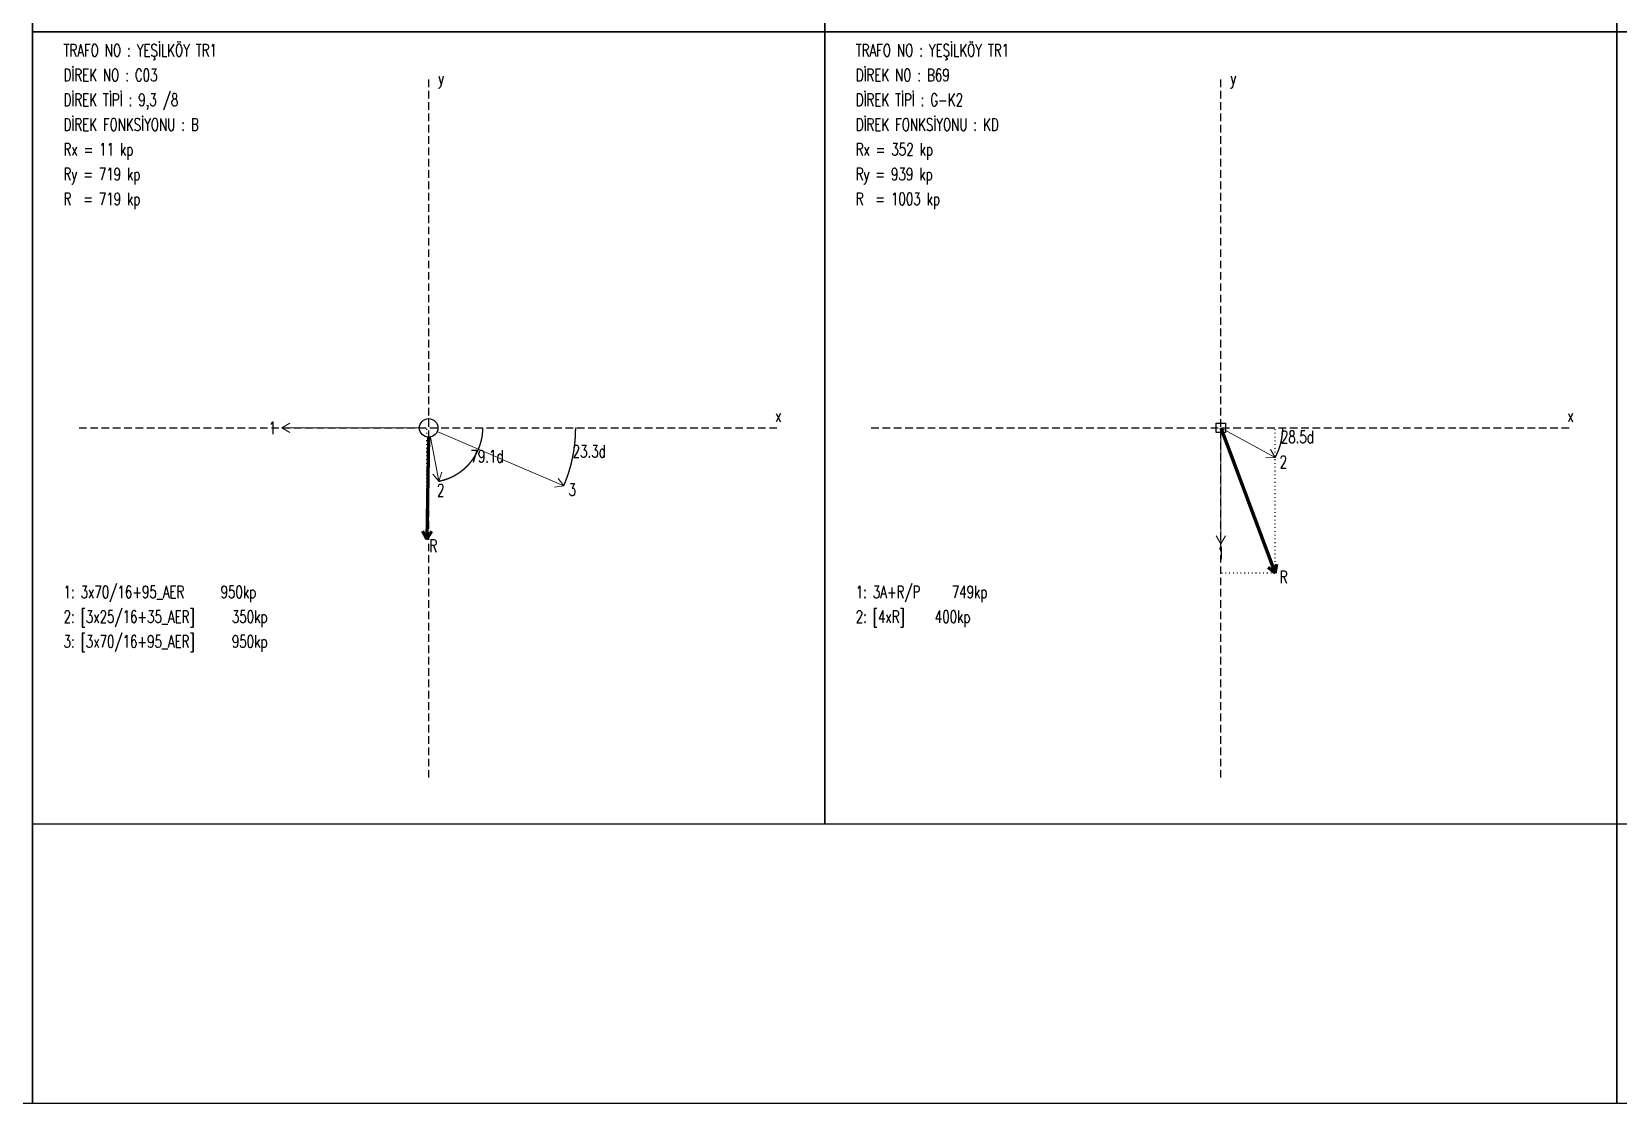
# Model space of a CAD drawing. Header units: millimetres. Extents: x 140 to 2450, y -142 to 155.
# Drawn here: x 2029.7 to 2240, y -142.5 to -0.5 of the extents above; entities that cross this region are included whole.
import ezdxf
from ezdxf.enums import TextEntityAlignment as Align

# ---------------------------------------------------------------- set-up
doc = ezdxf.new("R2010")
doc.units = ezdxf.units.MM
doc.linetypes.add('ACAD_ISO07W100', pattern=[0.2, 0, -0.2])
doc.linetypes.add('DASHDOT', pattern=[0.75, 0.5, -0.25])
doc.styles.get("Standard").update_dxf_attribs({"font": 'RomanS'})

msp = doc.modelspace()

# ---------------------------------------------------------------- linework, layer by layer
at = {"linetype": 'DASHDOT', "ltscale": 2}
for p, q in [((2082.301, -99.337), (2082.301, -6.641)), ((2187.301, -99.337), (2187.301, -6.641)), ((2035.953, -52.989), (2128.649, -52.989)), ((2140.953, -52.989), (2233.649, -52.989))]:
    msp.add_line(p, q, dxfattribs=at)
at = {"lineweight": 15}
for p, q in [((2062.819, -52.989), (2063.884, -52.374)), ((2081.071, -52.989), (2062.819, -52.989)), ((2062.819, -52.989), (2063.884, -53.604)), ((2082.533, -54.197), (2083.653, -60.038)), ((2083.431, -53.475), (2100.198, -60.688)), ((2187.301, -52.989), (2187.301, -68.339)), ((2187.301, -52.989), (2194.511, -56.902)), ((2194.511, -56.902), (2193.868, -55.853)), ((2083.653, -60.038), (2084.057, -58.876)), ((2194.511, -56.902), (2193.281, -56.934)), ((2083.653, -60.038), (2082.848, -59.108)), ((2100.198, -60.688), (2098.976, -60.832)), ((2100.198, -60.688), (2099.462, -59.702)), ((2187.301, -68.339), (2186.686, -67.273)), ((2187.301, -68.339), (2187.916, -67.273))]:
    msp.add_line(p, q, dxfattribs=at)
at = {"linetype": 'ACAD_ISO07W100', "ltscale": 2}
for p, q in [((2082.067, -67.732), (2082.067, -52.989)), ((2194.511, -72.253), (2194.511, -52.989)), ((2082.067, -67.732), (2082.301, -67.732)), ((2194.511, -72.253), (2187.301, -72.253))]:
    msp.add_line(p, q, dxfattribs=at)
at = {"lineweight": 70}
for p, q in [((2082.282, -54.219), (2082.067, -67.732)), ((2187.301, -52.989), (2194.511, -72.253)), ((2082.067, -67.732), (2081.469, -66.657)), ((2082.067, -67.732), (2082.7, -66.676)), ((2194.511, -72.253), (2193.562, -71.471)), ((2194.511, -72.253), (2194.714, -71.039))]:
    msp.add_line(p, q, dxfattribs=at)
for points in [[(1819.801, 154.511), (1819.801, -142.489), (2029.801, -142.489), (2029.801, 154.511), (1819.801, 154.511)], [(2029.801, 154.511), (2029.801, -142.489), (2239.801, -142.489), (2239.801, 154.511), (2029.801, 154.511)], [(2239.801, 154.511), (2239.801, -142.489), (2449.801, -142.489), (2449.801, 154.511), (2239.801, 154.511)]]:
    msp.add_lwpolyline(points)
at = {"flags": 128}
for points in [[(2029.801, -0.489), (2029.801, 104.511), (2134.801, 104.511), (2134.801, -0.489), (2029.801, -0.489)], [(2134.801, -0.489), (2134.801, 104.511), (2239.801, 104.511), (2239.801, -0.489), (2134.801, -0.489)], [(2239.801, -0.489), (2239.801, 104.511), (2344.801, 104.511), (2344.801, -0.489), (2239.801, -0.489)], [(2029.801, -105.489), (2029.801, -0.489), (2134.801, -0.489), (2134.801, -105.489), (2029.801, -105.489)], [(2134.801, -105.489), (2134.801, -0.489), (2239.801, -0.489), (2239.801, -105.489), (2134.801, -105.489)], [(2239.801, -105.489), (2239.801, -0.489), (2344.801, -0.489), (2344.801, -105.489), (2239.801, -105.489)], [(2186.686, -53.604), (2186.686, -52.374), (2187.916, -52.374), (2187.916, -53.604), (2186.686, -53.604)]]:
    msp.add_lwpolyline(points, close=True, dxfattribs=at)
at = {"color": 1, "flags": 128}
for points in [[(2083.653, -60.038), (2083.653, -60.038), (2083.665, -60.036), (2083.678, -60.033), (2083.69, -60.031), (2083.702, -60.029), (2083.715, -60.026), (2083.727, -60.024), (2083.739, -60.021), (2083.751, -60.019), (2083.764, -60.016), (2083.776, -60.014), (2083.788, -60.011), (2083.801, -60.008), (2083.813, -60.006), (2083.825, -60.003), (2083.837, -60), (2083.849, -59.998), (2083.862, -59.995), (2083.874, -59.992), (2083.886, -59.989), (2083.898, -59.987), (2083.911, -59.984), (2083.923, -59.981), (2083.935, -59.978), (2083.947, -59.975), (2083.959, -59.972), (2083.972, -59.97), (2083.984, -59.967), (2083.996, -59.964), (2084.008, -59.961), (2084.02, -59.958), (2084.032, -59.955), (2084.045, -59.952), (2084.057, -59.949), (2084.069, -59.946), (2084.081, -59.942), (2084.093, -59.939), (2084.105, -59.936), (2084.117, -59.933), (2084.13, -59.93), (2084.142, -59.927), (2084.154, -59.923), (2084.166, -59.92), (2084.178, -59.917), (2084.19, -59.914), (2084.202, -59.91), (2084.214, -59.907), (2084.226, -59.904), (2084.238, -59.9), (2084.25, -59.897), (2084.262, -59.894), (2084.274, -59.89), (2084.287, -59.887), (2084.299, -59.883), (2084.311, -59.88), (2084.323, -59.876), (2084.335, -59.873), (2084.347, -59.869), (2084.359, -59.865), (2084.371, -59.862), (2084.383, -59.858), (2084.395, -59.855), (2084.407, -59.851), (2084.419, -59.847), (2084.431, -59.844), (2084.442, -59.84), (2084.454, -59.836), (2084.466, -59.832), (2084.478, -59.829), (2084.49, -59.825), (2084.502, -59.821), (2084.514, -59.817), (2084.526, -59.813), (2084.538, -59.809), (2084.55, -59.805), (2084.562, -59.801), (2084.574, -59.797), (2084.585, -59.793), (2084.597, -59.789), (2084.609, -59.785), (2084.621, -59.781), (2084.633, -59.777), (2084.645, -59.773), (2084.657, -59.769), (2084.668, -59.765), (2084.68, -59.761), (2084.692, -59.757), (2084.704, -59.753), (2084.716, -59.748), (2084.727, -59.744), (2084.739, -59.74), (2084.751, -59.736), (2084.763, -59.731), (2084.775, -59.727), (2084.786, -59.723), (2084.798, -59.718), (2084.81, -59.714), (2084.822, -59.71), (2084.833, -59.705), (2084.845, -59.701), (2084.857, -59.696), (2084.868, -59.692), (2084.88, -59.687), (2084.892, -59.683), (2084.903, -59.678), (2084.915, -59.674), (2084.927, -59.669), (2084.938, -59.665), (2084.95, -59.66), (2084.962, -59.655), (2084.973, -59.651), (2084.985, -59.646), (2084.997, -59.641), (2085.008, -59.637), (2085.02, -59.632), (2085.031, -59.627), (2085.043, -59.622), (2085.055, -59.618), (2085.066, -59.613), (2085.078, -59.608), (2085.089, -59.603), (2085.101, -59.598), (2085.112, -59.593), (2085.124, -59.588), (2085.135, -59.583), (2085.147, -59.578), (2085.158, -59.573), (2085.17, -59.568), (2085.181, -59.563), (2085.193, -59.558), (2085.204, -59.553), (2085.216, -59.548), (2085.227, -59.543), (2085.239, -59.538), (2085.25, -59.533), (2085.261, -59.528), (2085.273, -59.523), (2085.284, -59.517), (2085.296, -59.512), (2085.307, -59.507), (2085.318, -59.502), (2085.33, -59.496), (2085.341, -59.491), (2085.352, -59.486), (2085.364, -59.48), (2085.375, -59.475), (2085.386, -59.47), (2085.398, -59.464), (2085.409, -59.459), (2085.42, -59.453), (2085.432, -59.448), (2085.443, -59.443), (2085.454, -59.437), (2085.465, -59.432), (2085.477, -59.426), (2085.488, -59.42), (2085.499, -59.415), (2085.51, -59.409), (2085.521, -59.404), (2085.533, -59.398), (2085.544, -59.392), (2085.555, -59.387), (2085.566, -59.381), (2085.577, -59.375), (2085.588, -59.37), (2085.6, -59.364), (2085.611, -59.358), (2085.622, -59.352), (2085.633, -59.347), (2085.644, -59.341), (2085.655, -59.335), (2085.666, -59.329), (2085.677, -59.323), (2085.688, -59.317), (2085.699, -59.311), (2085.71, -59.305), (2085.721, -59.299), (2085.732, -59.293), (2085.743, -59.287), (2085.754, -59.281), (2085.765, -59.275), (2085.776, -59.269), (2085.787, -59.263), (2085.798, -59.257), (2085.809, -59.251), (2085.82, -59.245), (2085.831, -59.239), (2085.842, -59.233), (2085.853, -59.226), (2085.864, -59.22), (2085.875, -59.214), (2085.885, -59.208), (2085.896, -59.201), (2085.907, -59.195), (2085.918, -59.189), (2085.929, -59.183), (2085.94, -59.176), (2085.95, -59.17), (2085.961, -59.163), (2085.972, -59.157), (2085.983, -59.151), (2085.993, -59.144), (2086.004, -59.138), (2086.015, -59.131), (2086.026, -59.125), (2086.036, -59.118), (2086.047, -59.112), (2086.058, -59.105), (2086.068, -59.099), (2086.079, -59.092), (2086.09, -59.085), (2086.1, -59.079), (2086.111, -59.072), (2086.121, -59.066), (2086.132, -59.059), (2086.143, -59.052), (2086.153, -59.045), (2086.164, -59.039), (2086.174, -59.032), (2086.185, -59.025), (2086.195, -59.018), (2086.206, -59.012), (2086.216, -59.005), (2086.227, -58.998), (2086.237, -58.991), (2086.248, -58.984), (2086.258, -58.977), (2086.269, -58.97), (2086.279, -58.963), (2086.29, -58.956), (2086.3, -58.949), (2086.31, -58.943), (2086.321, -58.936), (2086.331, -58.928), (2086.342, -58.921), (2086.352, -58.914), (2086.362, -58.907), (2086.373, -58.9), (2086.383, -58.893), (2086.393, -58.886), (2086.403, -58.879), (2086.414, -58.872), (2086.424, -58.864), (2086.434, -58.857), (2086.444, -58.85), (2086.455, -58.843), (2086.465, -58.836), (2086.475, -58.828), (2086.485, -58.821), (2086.495, -58.814), (2086.506, -58.806), (2086.516, -58.799), (2086.526, -58.792), (2086.536, -58.784), (2086.546, -58.777), (2086.556, -58.769), (2086.566, -58.762), (2086.576, -58.755), (2086.586, -58.747), (2086.596, -58.74), (2086.607, -58.732), (2086.617, -58.725), (2086.627, -58.717), (2086.637, -58.709), (2086.647, -58.702), (2086.656, -58.694), (2086.666, -58.687), (2086.676, -58.679), (2086.686, -58.671), (2086.696, -58.664), (2086.706, -58.656), (2086.716, -58.648), (2086.726, -58.641), (2086.736, -58.633), (2086.746, -58.625), (2086.755, -58.617), (2086.765, -58.61), (2086.775, -58.602), (2086.785, -58.594), (2086.795, -58.586), (2086.804, -58.578), (2086.814, -58.57), (2086.824, -58.563), (2086.834, -58.555), (2086.843, -58.547), (2086.853, -58.539), (2086.863, -58.531), (2086.872, -58.523), (2086.882, -58.515), (2086.892, -58.507), (2086.901, -58.499), (2086.911, -58.491), (2086.92, -58.483), (2086.93, -58.475), (2086.94, -58.467), (2086.949, -58.458), (2086.959, -58.45), (2086.968, -58.442), (2086.978, -58.434), (2086.987, -58.426), (2086.997, -58.418), (2087.006, -58.41), (2087.016, -58.401), (2087.025, -58.393), (2087.034, -58.385), (2087.044, -58.377), (2087.053, -58.368), (2087.063, -58.36), (2087.072, -58.352), (2087.081, -58.343), (2087.091, -58.335), (2087.1, -58.327), (2087.109, -58.318), (2087.119, -58.31), (2087.128, -58.301), (2087.137, -58.293), (2087.146, -58.284), (2087.156, -58.276), (2087.165, -58.268), (2087.174, -58.259), (2087.183, -58.251), (2087.192, -58.242), (2087.202, -58.233), (2087.211, -58.225), (2087.22, -58.216), (2087.229, -58.208), (2087.238, -58.199), (2087.247, -58.191), (2087.256, -58.182), (2087.265, -58.173), (2087.274, -58.165), (2087.283, -58.156), (2087.292, -58.147), (2087.301, -58.138), (2087.31, -58.13), (2087.319, -58.121), (2087.328, -58.112), (2087.337, -58.103), (2087.346, -58.095), (2087.355, -58.086), (2087.364, -58.077), (2087.373, -58.068), (2087.382, -58.059), (2087.39, -58.05), (2087.399, -58.041), (2087.408, -58.033), (2087.417, -58.024), (2087.426, -58.015), (2087.434, -58.006), (2087.443, -57.997), (2087.452, -57.988), (2087.461, -57.979), (2087.469, -57.97), (2087.478, -57.961), (2087.487, -57.952), (2087.495, -57.943), (2087.504, -57.934), (2087.513, -57.925), (2087.521, -57.915), (2087.53, -57.906), (2087.538, -57.897), (2087.547, -57.888), (2087.555, -57.879), (2087.564, -57.87), (2087.573, -57.86), (2087.581, -57.851), (2087.59, -57.842), (2087.598, -57.833), (2087.606, -57.824), (2087.615, -57.814), (2087.623, -57.805), (2087.632, -57.796), (2087.64, -57.786), (2087.648, -57.777), (2087.657, -57.768), (2087.665, -57.758), (2087.673, -57.749), (2087.682, -57.74), (2087.69, -57.73), (2087.698, -57.721), (2087.706, -57.711), (2087.715, -57.702), (2087.723, -57.692), (2087.731, -57.683), (2087.739, -57.674), (2087.747, -57.664), (2087.756, -57.655), (2087.764, -57.645), (2087.772, -57.635), (2087.78, -57.626), (2087.788, -57.616), (2087.796, -57.607), (2087.804, -57.597), (2087.812, -57.588), (2087.82, -57.578), (2087.828, -57.568), (2087.836, -57.559), (2087.844, -57.549), (2087.852, -57.539), (2087.86, -57.53), (2087.868, -57.52), (2087.876, -57.51), (2087.884, -57.5), (2087.892, -57.491), (2087.9, -57.481), (2087.907, -57.471), (2087.915, -57.461), (2087.923, -57.452), (2087.931, -57.442), (2087.938, -57.432), (2087.946, -57.422), (2087.954, -57.412), (2087.962, -57.402), (2087.969, -57.392), (2087.977, -57.383), (2087.985, -57.373), (2087.992, -57.363), (2088, -57.353), (2088.008, -57.343), (2088.015, -57.333), (2088.023, -57.323), (2088.03, -57.313), (2088.038, -57.303), (2088.045, -57.293), (2088.053, -57.283), (2088.06, -57.273), (2088.068, -57.263), (2088.075, -57.253), (2088.083, -57.243), (2088.09, -57.232), (2088.098, -57.222), (2088.105, -57.212), (2088.112, -57.202), (2088.12, -57.192), (2088.127, -57.182), (2088.134, -57.172), (2088.142, -57.161), (2088.149, -57.151), (2088.156, -57.141), (2088.163, -57.131), (2088.171, -57.121), (2088.178, -57.11), (2088.185, -57.1), (2088.192, -57.09), (2088.199, -57.079), (2088.206, -57.069), (2088.213, -57.059), (2088.221, -57.048), (2088.228, -57.038), (2088.235, -57.028), (2088.242, -57.017), (2088.249, -57.007), (2088.256, -56.997), (2088.263, -56.986), (2088.27, -56.976), (2088.277, -56.965), (2088.284, -56.955), (2088.29, -56.945), (2088.297, -56.934), (2088.304, -56.924), (2088.311, -56.913), (2088.318, -56.903), (2088.325, -56.892), (2088.332, -56.882), (2088.338, -56.871), (2088.345, -56.861), (2088.352, -56.85), (2088.359, -56.839), (2088.365, -56.829), (2088.372, -56.818), (2088.379, -56.808), (2088.385, -56.797), (2088.392, -56.786), (2088.399, -56.776), (2088.405, -56.765), (2088.412, -56.754), (2088.418, -56.744), (2088.425, -56.733), (2088.431, -56.722), (2088.438, -56.712), (2088.444, -56.701), (2088.451, -56.69), (2088.457, -56.68), (2088.464, -56.669), (2088.47, -56.658), (2088.477, -56.647), (2088.483, -56.636), (2088.489, -56.626), (2088.496, -56.615), (2088.502, -56.604), (2088.508, -56.593), (2088.515, -56.582), (2088.521, -56.572), (2088.527, -56.561), (2088.533, -56.55), (2088.539, -56.539), (2088.546, -56.528), (2088.552, -56.517), (2088.558, -56.506), (2088.564, -56.495), (2088.57, -56.484), (2088.576, -56.473), (2088.582, -56.462), (2088.588, -56.451), (2088.594, -56.44), (2088.6, -56.43), (2088.606, -56.419), (2088.612, -56.408), (2088.618, -56.396), (2088.624, -56.385), (2088.63, -56.374), (2088.636, -56.363), (2088.642, -56.352), (2088.648, -56.341), (2088.654, -56.33), (2088.66, -56.319), (2088.665, -56.308), (2088.671, -56.297), (2088.677, -56.286), (2088.683, -56.275), (2088.688, -56.263), (2088.694, -56.252), (2088.7, -56.241), (2088.705, -56.23), (2088.711, -56.219), (2088.717, -56.208), (2088.722, -56.196), (2088.728, -56.185), (2088.733, -56.174), (2088.739, -56.163), (2088.745, -56.151), (2088.75, -56.14), (2088.756, -56.129), (2088.761, -56.118), (2088.766, -56.106), (2088.772, -56.095), (2088.777, -56.084), (2088.783, -56.073), (2088.788, -56.061), (2088.793, -56.05), (2088.799, -56.039), (2088.804, -56.027), (2088.809, -56.016), (2088.815, -56.004), (2088.82, -55.993), (2088.825, -55.982), (2088.83, -55.97), (2088.836, -55.959), (2088.841, -55.948), (2088.846, -55.936), (2088.851, -55.925), (2088.856, -55.913), (2088.861, -55.902), (2088.866, -55.89), (2088.871, -55.879), (2088.876, -55.867), (2088.881, -55.856), (2088.886, -55.844), (2088.891, -55.833), (2088.896, -55.821), (2088.901, -55.81), (2088.906, -55.798), (2088.911, -55.787), (2088.916, -55.775), (2088.921, -55.764), (2088.926, -55.752), (2088.93, -55.741), (2088.935, -55.729), (2088.94, -55.717), (2088.945, -55.706), (2088.949, -55.694), (2088.954, -55.683), (2088.959, -55.671), (2088.964, -55.659), (2088.968, -55.648), (2088.973, -55.636), (2088.977, -55.625), (2088.982, -55.613), (2088.987, -55.601), (2088.991, -55.59), (2088.996, -55.578), (2089, -55.566), (2089.005, -55.554), (2089.009, -55.543), (2089.014, -55.531), (2089.018, -55.519), (2089.022, -55.508), (2089.027, -55.496), (2089.031, -55.484), (2089.036, -55.472), (2089.04, -55.461), (2089.044, -55.449), (2089.048, -55.437), (2089.053, -55.425), (2089.057, -55.414), (2089.061, -55.402), (2089.065, -55.39), (2089.07, -55.378), (2089.074, -55.366), (2089.078, -55.354), (2089.082, -55.343), (2089.086, -55.331), (2089.09, -55.319), (2089.094, -55.307), (2089.098, -55.295), (2089.102, -55.283), (2089.106, -55.271), (2089.11, -55.26), (2089.114, -55.248), (2089.118, -55.236), (2089.122, -55.224), (2089.126, -55.212), (2089.13, -55.2), (2089.134, -55.188), (2089.137, -55.176), (2089.141, -55.164), (2089.145, -55.152), (2089.149, -55.14), (2089.153, -55.128), (2089.156, -55.117), (2089.16, -55.105), (2089.164, -55.093), (2089.167, -55.081), (2089.171, -55.069), (2089.175, -55.057), (2089.178, -55.045), (2089.182, -55.033), (2089.185, -55.021), (2089.189, -55.009), (2089.192, -54.997), (2089.196, -54.985), (2089.199, -54.972), (2089.203, -54.96), (2089.206, -54.948), (2089.21, -54.936), (2089.213, -54.924), (2089.216, -54.912), (2089.22, -54.9), (2089.223, -54.888), (2089.226, -54.876), (2089.23, -54.864), (2089.233, -54.852), (2089.236, -54.84), (2089.239, -54.828), (2089.243, -54.815), (2089.246, -54.803), (2089.249, -54.791), (2089.252, -54.779), (2089.255, -54.767), (2089.258, -54.755), (2089.261, -54.743), (2089.264, -54.731), (2089.267, -54.718), (2089.27, -54.706), (2089.273, -54.694), (2089.276, -54.682), (2089.279, -54.67), (2089.282, -54.658), (2089.285, -54.645), (2089.288, -54.633), (2089.291, -54.621), (2089.294, -54.609), (2089.296, -54.597), (2089.299, -54.584), (2089.302, -54.572), (2089.305, -54.56), (2089.308, -54.548), (2089.31, -54.535), (2089.313, -54.523), (2089.316, -54.511), (2089.318, -54.499), (2089.321, -54.486), (2089.323, -54.474), (2089.326, -54.462), (2089.329, -54.45), (2089.331, -54.437), (2089.334, -54.425), (2089.336, -54.413), (2089.339, -54.401), (2089.341, -54.388), (2089.344, -54.376), (2089.346, -54.364), (2089.348, -54.351), (2089.351, -54.339), (2089.353, -54.327), (2089.355, -54.314), (2089.358, -54.302), (2089.36, -54.29), (2089.362, -54.278), (2089.364, -54.265), (2089.367, -54.253), (2089.369, -54.241), (2089.371, -54.228), (2089.373, -54.216), (2089.375, -54.204), (2089.377, -54.191), (2089.38, -54.179), (2089.382, -54.166), (2089.384, -54.154), (2089.386, -54.142), (2089.388, -54.129), (2089.39, -54.117), (2089.392, -54.105), (2089.394, -54.092), (2089.395, -54.08), (2089.397, -54.067), (2089.399, -54.055), (2089.401, -54.043), (2089.403, -54.03), (2089.405, -54.018), (2089.406, -54.006), (2089.408, -53.993), (2089.41, -53.981), (2089.412, -53.968), (2089.413, -53.956), (2089.415, -53.943), (2089.417, -53.931), (2089.418, -53.919), (2089.42, -53.906), (2089.422, -53.894), (2089.423, -53.881), (2089.425, -53.869), (2089.426, -53.857), (2089.428, -53.844), (2089.429, -53.832), (2089.431, -53.819), (2089.432, -53.807), (2089.434, -53.794), (2089.435, -53.782), (2089.436, -53.769), (2089.438, -53.757), (2089.439, -53.744), (2089.44, -53.732), (2089.442, -53.72), (2089.443, -53.707), (2089.444, -53.695), (2089.445, -53.682), (2089.446, -53.67), (2089.448, -53.657), (2089.449, -53.645), (2089.45, -53.632), (2089.451, -53.62), (2089.452, -53.607), (2089.453, -53.595), (2089.454, -53.582), (2089.455, -53.57), (2089.456, -53.557), (2089.457, -53.545), (2089.458, -53.532), (2089.459, -53.52), (2089.46, -53.507), (2089.461, -53.495), (2089.462, -53.482), (2089.463, -53.47), (2089.464, -53.457), (2089.464, -53.445), (2089.465, -53.432), (2089.466, -53.42), (2089.467, -53.407), (2089.467, -53.395), (2089.468, -53.382), (2089.469, -53.37), (2089.469, -53.357), (2089.47, -53.345), (2089.471, -53.332), (2089.471, -53.32), (2089.472, -53.307), (2089.472, -53.295), (2089.473, -53.282), (2089.473, -53.27), (2089.474, -53.257), (2089.474, -53.245), (2089.475, -53.232), (2089.475, -53.22), (2089.476, -53.207), (2089.476, -53.195), (2089.476, -53.182), (2089.477, -53.17), (2089.477, -53.157), (2089.477, -53.145), (2089.477, -53.132), (2089.478, -53.12), (2089.478, -53.107), (2089.478, -53.094), (2089.478, -53.082), (2089.478, -53.069), (2089.479, -53.057), (2089.479, -53.044), (2089.479, -53.032), (2089.479, -53.019), (2089.479, -53.007), (2089.479, -52.994), (2089.479, -52.989)], [(2100.198, -60.688), (2100.198, -60.688), (2100.211, -60.657), (2100.225, -60.625), (2100.238, -60.594), (2100.251, -60.563), (2100.264, -60.531), (2100.277, -60.5), (2100.29, -60.469), (2100.303, -60.437), (2100.316, -60.406), (2100.329, -60.374), (2100.342, -60.343), (2100.355, -60.311), (2100.368, -60.28), (2100.381, -60.248), (2100.393, -60.217), (2100.406, -60.185), (2100.418, -60.154), (2100.431, -60.122), (2100.443, -60.09), (2100.456, -60.059), (2100.468, -60.027), (2100.48, -59.995), (2100.492, -59.964), (2100.504, -59.932), (2100.517, -59.9), (2100.529, -59.868), (2100.541, -59.836), (2100.552, -59.805), (2100.564, -59.773), (2100.576, -59.741), (2100.588, -59.709), (2100.6, -59.677), (2100.611, -59.645), (2100.623, -59.613), (2100.634, -59.581), (2100.646, -59.549), (2100.657, -59.517), (2100.669, -59.485), (2100.68, -59.453), (2100.691, -59.421), (2100.702, -59.389), (2100.714, -59.357), (2100.725, -59.324), (2100.736, -59.292), (2100.747, -59.26), (2100.758, -59.228), (2100.768, -59.196), (2100.779, -59.163), (2100.79, -59.131), (2100.801, -59.099), (2100.811, -59.067), (2100.822, -59.034), (2100.832, -59.002), (2100.843, -58.97), (2100.853, -58.937), (2100.864, -58.905), (2100.874, -58.872), (2100.884, -58.84), (2100.894, -58.808), (2100.904, -58.775), (2100.915, -58.743), (2100.925, -58.71), (2100.935, -58.678), (2100.944, -58.645), (2100.954, -58.612), (2100.964, -58.58), (2100.974, -58.547), (2100.983, -58.515), (2100.993, -58.482), (2101.003, -58.45), (2101.012, -58.417), (2101.022, -58.384), (2101.031, -58.352), (2101.04, -58.319), (2101.05, -58.286), (2101.059, -58.253), (2101.068, -58.221), (2101.077, -58.188), (2101.086, -58.155), (2101.095, -58.122), (2101.104, -58.089), (2101.113, -58.057), (2101.122, -58.024), (2101.13, -57.991), (2101.139, -57.958), (2101.148, -57.925), (2101.156, -57.892), (2101.165, -57.859), (2101.173, -57.826), (2101.182, -57.794), (2101.19, -57.761), (2101.198, -57.728), (2101.207, -57.695), (2101.215, -57.662), (2101.223, -57.629), (2101.231, -57.596), (2101.239, -57.562), (2101.247, -57.529), (2101.255, -57.496), (2101.263, -57.463), (2101.271, -57.43), (2101.278, -57.397), (2101.286, -57.364), (2101.294, -57.331), (2101.301, -57.298), (2101.309, -57.264), (2101.316, -57.231), (2101.323, -57.198), (2101.331, -57.165), (2101.338, -57.132), (2101.345, -57.098), (2101.352, -57.065), (2101.359, -57.032), (2101.366, -56.999), (2101.373, -56.965), (2101.38, -56.932), (2101.387, -56.899), (2101.394, -56.865), (2101.401, -56.832), (2101.407, -56.799), (2101.414, -56.765), (2101.421, -56.732), (2101.427, -56.699), (2101.434, -56.665), (2101.44, -56.632), (2101.446, -56.598), (2101.452, -56.565), (2101.459, -56.532), (2101.465, -56.498), (2101.471, -56.465), (2101.477, -56.431), (2101.483, -56.398), (2101.489, -56.364), (2101.495, -56.331), (2101.501, -56.297), (2101.506, -56.264), (2101.512, -56.23), (2101.518, -56.197), (2101.523, -56.163), (2101.529, -56.13), (2101.534, -56.096), (2101.54, -56.063), (2101.545, -56.029), (2101.55, -55.995), (2101.555, -55.962), (2101.561, -55.928), (2101.566, -55.895), (2101.571, -55.861), (2101.576, -55.827), (2101.581, -55.794), (2101.585, -55.76), (2101.59, -55.726), (2101.595, -55.693), (2101.6, -55.659), (2101.604, -55.625), (2101.609, -55.592), (2101.613, -55.558), (2101.618, -55.524), (2101.622, -55.49), (2101.627, -55.457), (2101.631, -55.423), (2101.635, -55.389), (2101.639, -55.355), (2101.643, -55.322), (2101.647, -55.288), (2101.651, -55.254), (2101.655, -55.22), (2101.659, -55.187), (2101.663, -55.153), (2101.667, -55.119), (2101.67, -55.085), (2101.674, -55.051), (2101.678, -55.018), (2101.681, -54.984), (2101.685, -54.95), (2101.688, -54.916), (2101.691, -54.882), (2101.695, -54.848), (2101.698, -54.815), (2101.701, -54.781), (2101.704, -54.747), (2101.707, -54.713), (2101.71, -54.679), (2101.713, -54.645), (2101.716, -54.611), (2101.719, -54.578), (2101.721, -54.544), (2101.724, -54.51), (2101.727, -54.476), (2101.729, -54.442), (2101.732, -54.408), (2101.734, -54.374), (2101.737, -54.34), (2101.739, -54.306), (2101.741, -54.272), (2101.743, -54.238), (2101.746, -54.204), (2101.748, -54.171), (2101.75, -54.137), (2101.752, -54.103), (2101.754, -54.069), (2101.755, -54.035), (2101.757, -54.001), (2101.759, -53.967), (2101.761, -53.933), (2101.762, -53.899), (2101.764, -53.865), (2101.765, -53.831), (2101.767, -53.797), (2101.768, -53.763), (2101.769, -53.729), (2101.771, -53.695), (2101.772, -53.661), (2101.773, -53.627), (2101.774, -53.593), (2101.775, -53.559), (2101.776, -53.525), (2101.777, -53.491), (2101.778, -53.457), (2101.779, -53.423), (2101.779, -53.389), (2101.78, -53.355), (2101.781, -53.321), (2101.781, -53.287), (2101.782, -53.253), (2101.782, -53.219), (2101.783, -53.185), (2101.783, -53.151), (2101.783, -53.117), (2101.783, -53.083), (2101.783, -53.049), (2101.784, -53.015), (2101.784, -52.989)], [(2194.511, -56.902), (2194.511, -56.902), (2194.518, -56.889), (2194.525, -56.876), (2194.531, -56.864), (2194.538, -56.851), (2194.545, -56.839), (2194.552, -56.826), (2194.558, -56.813), (2194.565, -56.801), (2194.572, -56.788), (2194.578, -56.775), (2194.585, -56.763), (2194.591, -56.75), (2194.598, -56.737), (2194.604, -56.724), (2194.611, -56.712), (2194.617, -56.699), (2194.624, -56.686), (2194.63, -56.673), (2194.637, -56.66), (2194.643, -56.648), (2194.649, -56.635), (2194.656, -56.622), (2194.662, -56.609), (2194.668, -56.596), (2194.675, -56.583), (2194.681, -56.571), (2194.687, -56.558), (2194.693, -56.545), (2194.7, -56.532), (2194.706, -56.519), (2194.712, -56.506), (2194.718, -56.493), (2194.724, -56.48), (2194.73, -56.467), (2194.736, -56.454), (2194.742, -56.441), (2194.748, -56.428), (2194.754, -56.415), (2194.76, -56.402), (2194.766, -56.389), (2194.772, -56.376), (2194.778, -56.363), (2194.784, -56.35), (2194.79, -56.337), (2194.796, -56.324), (2194.802, -56.311), (2194.807, -56.298), (2194.813, -56.285), (2194.819, -56.272), (2194.825, -56.258), (2194.83, -56.245), (2194.836, -56.232), (2194.842, -56.219), (2194.847, -56.206), (2194.853, -56.193), (2194.858, -56.179), (2194.864, -56.166), (2194.869, -56.153), (2194.875, -56.14), (2194.88, -56.127), (2194.886, -56.113), (2194.891, -56.1), (2194.897, -56.087), (2194.902, -56.074), (2194.908, -56.06), (2194.913, -56.047), (2194.918, -56.034), (2194.924, -56.02), (2194.929, -56.007), (2194.934, -55.994), (2194.939, -55.981), (2194.944, -55.967), (2194.95, -55.954), (2194.955, -55.94), (2194.96, -55.927), (2194.965, -55.914), (2194.97, -55.9), (2194.975, -55.887), (2194.98, -55.874), (2194.985, -55.86), (2194.99, -55.847), (2194.995, -55.833), (2195, -55.82), (2195.005, -55.806), (2195.01, -55.793), (2195.015, -55.78), (2195.02, -55.766), (2195.025, -55.753), (2195.029, -55.739), (2195.034, -55.726), (2195.039, -55.712), (2195.044, -55.699), (2195.048, -55.685), (2195.053, -55.672), (2195.058, -55.658), (2195.062, -55.645), (2195.067, -55.631), (2195.072, -55.617), (2195.076, -55.604), (2195.081, -55.59), (2195.085, -55.577), (2195.09, -55.563), (2195.094, -55.549), (2195.099, -55.536), (2195.103, -55.522), (2195.108, -55.509), (2195.112, -55.495), (2195.116, -55.481), (2195.121, -55.468), (2195.125, -55.454), (2195.129, -55.44), (2195.134, -55.427), (2195.138, -55.413), (2195.142, -55.399), (2195.146, -55.386), (2195.15, -55.372), (2195.155, -55.358), (2195.159, -55.345), (2195.163, -55.331), (2195.167, -55.317), (2195.171, -55.303), (2195.175, -55.29), (2195.179, -55.276), (2195.183, -55.262), (2195.187, -55.248), (2195.191, -55.235), (2195.195, -55.221), (2195.199, -55.207), (2195.202, -55.193), (2195.206, -55.18), (2195.21, -55.166), (2195.214, -55.152), (2195.218, -55.138), (2195.221, -55.124), (2195.225, -55.11), (2195.229, -55.097), (2195.232, -55.083), (2195.236, -55.069), (2195.24, -55.055), (2195.243, -55.041), (2195.247, -55.027), (2195.25, -55.013), (2195.254, -55), (2195.257, -54.986), (2195.261, -54.972), (2195.264, -54.958), (2195.268, -54.944), (2195.271, -54.93), (2195.275, -54.916), (2195.278, -54.902), (2195.281, -54.888), (2195.285, -54.874), (2195.288, -54.861), (2195.291, -54.847), (2195.294, -54.833), (2195.298, -54.819), (2195.301, -54.805), (2195.304, -54.791), (2195.307, -54.777), (2195.31, -54.763), (2195.313, -54.749), (2195.316, -54.735), (2195.319, -54.721), (2195.322, -54.707), (2195.325, -54.693), (2195.328, -54.679), (2195.331, -54.665), (2195.334, -54.651), (2195.337, -54.637), (2195.34, -54.623), (2195.343, -54.609), (2195.346, -54.595), (2195.348, -54.581), (2195.351, -54.567), (2195.354, -54.553), (2195.357, -54.538), (2195.359, -54.524), (2195.362, -54.51), (2195.365, -54.496), (2195.367, -54.482), (2195.37, -54.468), (2195.372, -54.454), (2195.375, -54.44), (2195.377, -54.426), (2195.38, -54.412), (2195.382, -54.398), (2195.385, -54.384), (2195.387, -54.369), (2195.39, -54.355), (2195.392, -54.341), (2195.394, -54.327), (2195.397, -54.313), (2195.399, -54.299), (2195.401, -54.285), (2195.403, -54.271), (2195.406, -54.256), (2195.408, -54.242), (2195.41, -54.228), (2195.412, -54.214), (2195.414, -54.2), (2195.416, -54.186), (2195.419, -54.171), (2195.421, -54.157), (2195.423, -54.143), (2195.425, -54.129), (2195.427, -54.115), (2195.429, -54.101), (2195.43, -54.086), (2195.432, -54.072), (2195.434, -54.058), (2195.436, -54.044), (2195.438, -54.03), (2195.44, -54.015), (2195.442, -54.001), (2195.443, -53.987), (2195.445, -53.973), (2195.447, -53.959), (2195.448, -53.944), (2195.45, -53.93), (2195.452, -53.916), (2195.453, -53.902), (2195.455, -53.887), (2195.456, -53.873), (2195.458, -53.859), (2195.459, -53.845), (2195.461, -53.831), (2195.462, -53.816), (2195.464, -53.802), (2195.465, -53.788), (2195.467, -53.774), (2195.468, -53.759), (2195.469, -53.745), (2195.471, -53.731), (2195.472, -53.716), (2195.473, -53.702), (2195.474, -53.688), (2195.476, -53.674), (2195.477, -53.659), (2195.478, -53.645), (2195.479, -53.631), (2195.48, -53.617), (2195.481, -53.602), (2195.482, -53.588), (2195.483, -53.574), (2195.484, -53.56), (2195.485, -53.545), (2195.486, -53.531), (2195.487, -53.517), (2195.488, -53.502), (2195.489, -53.488), (2195.49, -53.474), (2195.491, -53.459), (2195.492, -53.445), (2195.492, -53.431), (2195.493, -53.417), (2195.494, -53.402), (2195.495, -53.388), (2195.495, -53.374), (2195.496, -53.359), (2195.496, -53.345), (2195.497, -53.331), (2195.498, -53.316), (2195.498, -53.302), (2195.499, -53.288), (2195.499, -53.274), (2195.5, -53.259), (2195.5, -53.245), (2195.501, -53.231), (2195.501, -53.216), (2195.501, -53.202), (2195.502, -53.188), (2195.502, -53.173), (2195.502, -53.159), (2195.503, -53.145), (2195.503, -53.13), (2195.503, -53.116), (2195.503, -53.102), (2195.504, -53.087), (2195.504, -53.073), (2195.504, -53.059), (2195.504, -53.045), (2195.504, -53.03), (2195.504, -53.016), (2195.504, -53.002), (2195.504, -52.989)]]:
    msp.add_lwpolyline(points, dxfattribs=at)
msp.add_circle((2082.301, -52.989), 1.23)

# ---------------------------------------------------------------- texts
at = {"width": 0.7}
for s, height, p in [('TRAFO NO : YEŞİLKÖY TR1', 1.64062, (2033.903, -2.95)), ('TRAFO NO : YEŞİLKÖY TR1', 1.64062, (2138.903, -2.95)), ('DİREK NO : C03', 1.64062, (2033.903, -6.231)), ('DİREK NO : B69', 1.64062, (2138.903, -6.231)), ('DİREK TİPİ : 9,3 /8', 1.64062, (2033.903, -9.512)), ('DİREK TİPİ : G-K2', 1.64062, (2138.903, -9.512)), ('DİREK FONKSİYONU : B', 1.64062, (2033.903, -12.794)), ('DİREK FONKSİYONU : KD', 1.64062, (2138.903, -12.794)), ('Rx = 11 kp', 1.6406, (2033.903, -16.075)), ('Rx = 352 kp', 1.64062, (2138.903, -16.075)), ('Ry = 719 kp', 1.64062, (2033.903, -19.356)), ('Ry = 939 kp', 1.64062, (2138.903, -19.356)), ('R  = 719 kp', 1.64062, (2033.903, -22.637)), ('R  = 1003 kp', 1.64062, (2138.903, -22.637)), ('1: 3x70/16+95_AER    950kp', 1.64062, (2033.903, -74.727)), ('1: 3A+R/P    749kp', 1.64062, (2138.903, -74.727)), ('2: [3x25/16+35_AER]    350kp', 1.64062, (2033.903, -78.008)), ('2: [4xR]    400kp', 1.64062, (2138.903, -78.008)), ('3: [3x70/16+95_AER]    950kp', 1.64062, (2033.903, -81.29))]:
    msp.add_text(s, height=height, dxfattribs=at).set_placement(p, align=Align.MIDDLE_LEFT)
for s, p in [('y', (2083.942, -6.641)), ('y', (2188.942, -6.641)), ('x', (2128.649, -51.348)), ('x', (2233.649, -51.348))]:
    msp.add_text(s, height=1.641, dxfattribs=at).set_placement(p, align=Align.MIDDLE_CENTER)
at = {"lineweight": 15, "width": 0.7}
for s, p in [('1', (2061.588, -52.989)), ('2', (2195.592, -57.489)), ('2', (2083.885, -61.247)), ('3', (2101.328, -61.174)), ('1', (2187.301, -69.57))]:
    msp.add_text(s, height=1.641, dxfattribs=at).set_placement(p, align=Align.MIDDLE_CENTER)
at = {"color": 1, "width": 0.7}
for s, p in [('28.5d', (2195.252, -55.007)), ('79.1d', (2087.834, -57.561)), ('23.3d', (2101.383, -56.919))]:
    msp.add_text(s, height=1.6406, dxfattribs=at).set_placement(p)
at = {"lineweight": 70, "width": 0.7}
for p in [(2082.924, -68.616), (2195.631, -72.763)]:
    msp.add_text('R', height=1.641, dxfattribs=at).set_placement(p, align=Align.MIDDLE_CENTER)

doc.saveas('drawing.dxf')
